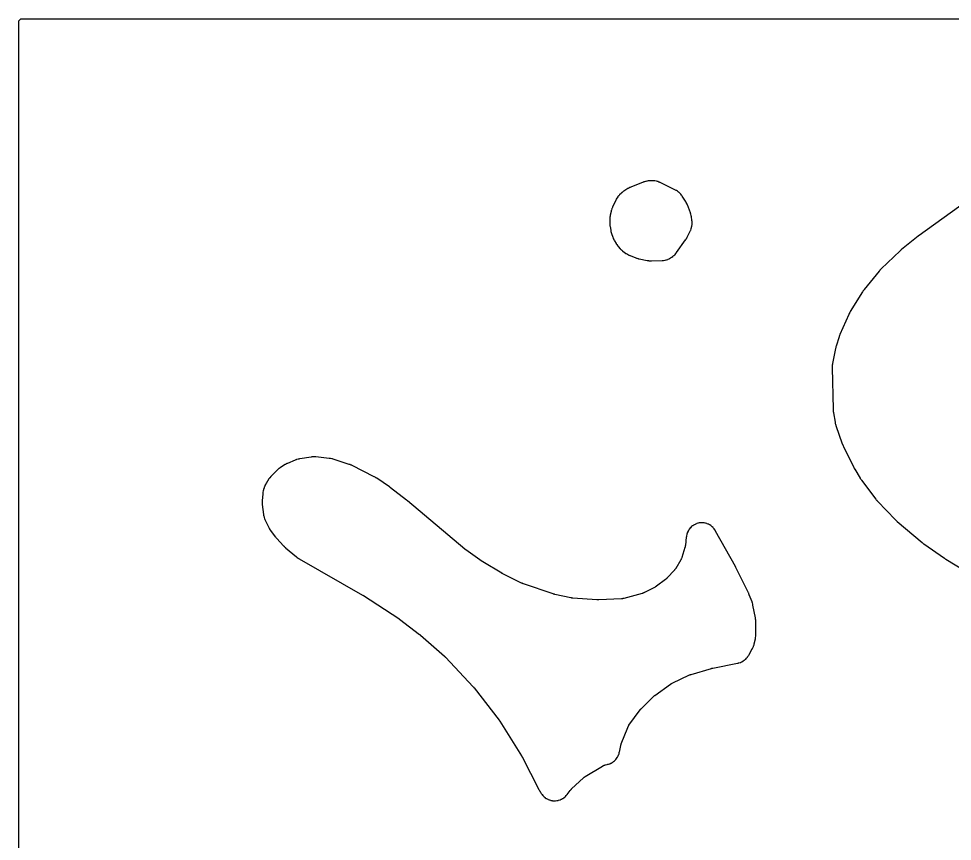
# Model space of a CAD drawing. Header units: millimetres. Extents: x 0 to 300, y 0 to 300.
# Drawn here: x -0.1 to 150, y 167.9 to 300.1 of the extents above; entities that cross this region are included whole.
import ezdxf

# ---------------------------------------------------------------- set-up
doc = ezdxf.new("R2010")
doc.units = ezdxf.units.MM
doc.layers.add('CUT', color=7, linetype='CONTINUOUS')

msp = doc.modelspace()

# ---------------------------------------------------------------- linework, layer by layer
at = {"layer": 'CUT'}
for points in [[(-0.0625, 1.4375), (-0.0625, 298.5625), (-0.0625, 299.4478), (-0.0589, 299.5212), (-0.0503, 299.5794), (-0.036, 299.6365), (-0.0162, 299.6918), (0.009, 299.745), (0.0392, 299.7954), (0.0743, 299.8427), (0.1137, 299.8863), (0.1573, 299.9257), (0.2046, 299.9608), (0.255, 299.991), (0.3082, 300.0162), (0.3635, 300.036), (0.4206, 300.0503), (0.4788, 300.0589), (0.5522, 300.0625), (1.4375, 300.0625), (2.5582, 300.0625), (140.0684, 300.0625), (193.3882, 300.0625)], [(152.3427, 270.7534), (144.6547, 265.2386), (144.6483, 265.2339), (144.604, 265.2013), (144.5972, 265.1962), (144.5426, 265.1547), (144.536, 265.1496), (144.4933, 265.1162), (144.4863, 265.1107), (141.8488, 262.9854), (141.8389, 262.9772), (141.7747, 262.9232), (141.7649, 262.9148), (141.6858, 262.8452), (141.6762, 262.8366), (141.6145, 262.7799), (141.6051, 262.771), (138.5794, 259.8703), (138.566, 259.8571), (138.4806, 259.77), (138.4677, 259.7564), (138.3641, 259.6437), (138.3516, 259.6297), (138.2718, 259.5374), (138.2598, 259.523), (135.8378, 256.5361), (135.8263, 256.5215), (135.7527, 256.4248), (135.7417, 256.4097), (135.6532, 256.2856), (135.6426, 256.2703), (135.5753, 256.1692), (135.5652, 256.1535), (133.6051, 253.0044), (133.5941, 252.9861), (133.5252, 252.8661), (133.515, 252.8474), (133.4339, 252.6939), (133.4243, 252.6749), (133.3641, 252.5503), (133.3551, 252.531), (131.9398, 249.3164), (131.9333, 249.3012), (131.8926, 249.2012), (131.8865, 249.1857), (131.8389, 249.0589), (131.8332, 249.0432), (131.7981, 248.9412), (131.7929, 248.9254), (131.3303, 247.451), (131.3259, 247.4361), (131.2981, 247.3388), (131.294, 247.3238), (131.2623, 247.2009), (131.2587, 247.1858), (131.236, 247.0872), (131.2327, 247.072), (130.743, 244.6594), (130.7399, 244.643), (130.7212, 244.5359), (130.7186, 244.5194), (130.7092, 244.4548), (130.7053, 244.4215), (130.686, 244.2051), (130.684, 244.1717), (130.6819, 244.1065), (130.6815, 244.0897), (130.681, 243.981), (130.6811, 243.9643), (130.833, 237.3117), (130.8339, 237.2897), (130.8424, 237.1467), (130.8441, 237.1247), (130.8614, 236.9458), (130.8639, 236.9239), (130.8829, 236.7819), (130.8863, 236.7601), (131.1497, 235.2239), (131.1519, 235.2117), (131.1673, 235.1322), (131.1698, 235.12), (131.18, 235.0724), (131.1857, 235.0481), (131.2262, 234.8914), (131.2329, 234.8674), (131.2471, 234.8209), (131.2508, 234.809), (131.2759, 234.732), (131.2799, 234.7202), (132.3193, 231.7431), (132.3256, 231.726), (132.3681, 231.6153), (132.3749, 231.5984), (132.4324, 231.4612), (132.4397, 231.4445), (132.4888, 231.3366), (132.4966, 231.3201), (134.1449, 227.9726), (134.151, 227.9605), (134.1916, 227.8826), (134.198, 227.8707), (134.2511, 227.7739), (134.2578, 227.7622), (134.3019, 227.6861), (134.3088, 227.6745), (135.1945, 226.2223), (135.2025, 226.2097), (135.2551, 226.128), (135.2634, 226.1155), (135.332, 226.0147), (135.3406, 226.0024), (135.3973, 225.9235), (135.4061, 225.9114), (137.7021, 222.8749), (137.7128, 222.8611), (137.7839, 222.7726), (137.7951, 222.7591), (137.8875, 222.6507), (137.899, 222.6375), (137.9751, 222.5533), (137.987, 222.5405), (140.8672, 219.5336), (140.8782, 219.5223), (140.951, 219.4503), (140.9623, 219.4393), (141.056, 219.3512), (141.0677, 219.3406), (141.1441, 219.2724), (141.156, 219.2621), (145.1422, 215.892), (145.153, 215.8832), (145.2232, 215.8265), (145.2341, 215.8179), (145.3239, 215.7488), (145.335, 215.7405), (145.4078, 215.6872), (145.4191, 215.6791), (148.7305, 213.3683), (148.738, 213.3632), (148.7907, 213.3276), (148.7989, 213.3222), (148.8652, 213.279), (148.8733, 213.2738), (148.9263, 213.2404), (148.935, 213.235), (162.55, 204.9887)]]:
    msp.add_lwpolyline(points, dxfattribs=at)
for points in [[(95.4263, 264.9616), (95.4621, 264.8627), (95.4678, 264.8476), (95.4909, 264.7889), (95.5035, 264.7591), (95.5907, 264.5679), (95.6049, 264.5389), (95.6342, 264.483), (95.6419, 264.4687), (95.6931, 264.3769), (95.7012, 264.3629), (95.9609, 263.9257), (95.9681, 263.9138), (96.0162, 263.8369), (96.0238, 263.8252), (96.0538, 263.7797), (96.0696, 263.7567), (96.1762, 263.6102), (96.1932, 263.588), (96.2272, 263.5455), (96.2361, 263.5347), (96.2944, 263.4653), (96.3035, 263.4547), (96.6242, 263.0905), (96.6365, 263.077), (96.7176, 262.9904), (96.7302, 262.9772), (96.7804, 262.9268), (96.807, 262.9017), (96.9841, 262.7441), (97.0121, 262.7207), (97.068, 262.6767), (97.0825, 262.6656), (97.178, 262.5952), (97.1929, 262.5846), (97.5507, 262.3369), (97.5653, 262.3271), (97.6613, 262.2647), (97.6762, 262.2553), (97.7349, 262.2196), (97.7656, 262.2022), (97.9677, 262.0949), (97.9993, 262.0793), (98.0618, 262.0507), (98.0779, 262.0436), (98.1834, 261.9991), (98.1997, 261.9924), (99.1308, 261.6308), (99.1431, 261.6262), (99.2229, 261.5971), (99.2353, 261.5928), (99.2836, 261.5764), (99.3086, 261.5686), (99.4717, 261.5211), (99.497, 261.5143), (99.5466, 261.5022), (99.5593, 261.4992), (99.6423, 261.4808), (99.6551, 261.4782), (100.9624, 261.2184), (100.979, 261.2154), (101.0867, 261.1971), (101.1034, 261.1945), (101.1683, 261.1853), (101.2018, 261.1816), (101.4194, 261.1633), (101.453, 261.1614), (101.5186, 261.1595), (101.5354, 261.1593), (101.6447, 261.1593), (101.6615, 261.1596), (103.3528, 261.2072), (103.3682, 261.2078), (103.4679, 261.2132), (103.4832, 261.2142), (103.543, 261.2189), (103.5736, 261.2221), (103.7688, 261.2478), (103.8292, 261.2589), (104.0182, 261.3038), (104.0772, 261.321), (104.2606, 261.3849), (104.3175, 261.4081), (104.4934, 261.4905), (104.5476, 261.5193), (104.7165, 261.6206), (104.7424, 261.6371), (104.7922, 261.6706), (104.8048, 261.6793), (104.8863, 261.7371), (104.8987, 261.7461), (105.0689, 261.8737), (105.0811, 261.883), (105.1593, 261.9448), (105.1712, 261.9544), (105.2172, 261.9927), (105.2403, 262.0129), (105.3847, 262.1461), (105.4276, 262.1899), (105.5576, 262.3371), (105.5773, 262.3606), (105.6146, 262.4075), (105.624, 262.4196), (105.6841, 262.4991), (105.6932, 262.5114), (107.1404, 264.5329), (107.1473, 264.5428), (107.1914, 264.6071), (107.1981, 264.617), (107.2239, 264.6563), (107.2367, 264.6766), (107.317, 264.8103), (107.329, 264.8311), (107.3515, 264.8722), (107.3572, 264.8828), (107.3933, 264.952), (107.3988, 264.9627), (107.874, 265.9188), (107.8803, 265.9318), (107.9201, 266.017), (107.9261, 266.0302), (107.9487, 266.082), (107.9597, 266.1088), (108.0259, 266.282), (108.0439, 266.337), (108.0924, 266.5135), (108.105, 266.5699), (108.1368, 266.7527), (108.141, 266.7813), (108.148, 266.8374), (108.1496, 266.8518), (108.1589, 266.9454), (108.1602, 266.9598), (108.1652, 267.0263), (108.1662, 267.0423), (108.1713, 267.1465), (108.1718, 267.1626), (108.1732, 267.2252), (108.173, 267.2573), (108.1664, 267.4657), (108.1646, 267.4977), (108.1592, 267.5601), (108.1577, 267.5761), (108.146, 267.6797), (108.144, 267.6957), (108.0734, 268.2013), (108.0708, 268.2181), (108.0524, 268.3273), (108.0493, 268.344), (108.0364, 268.4092), (108.0289, 268.4425), (107.9737, 268.6567), (107.9642, 268.6894), (107.944, 268.7527), (107.9386, 268.7689), (107.9019, 268.8733), (107.8961, 268.8893), (107.4125, 270.1516), (107.4069, 270.1659), (107.3688, 270.2581), (107.3628, 270.2722), (107.3385, 270.327), (107.3253, 270.3548), (107.2353, 270.5327), (107.2208, 270.5598), (107.191, 270.6118), (107.1832, 270.625), (107.1315, 270.7104), (107.1234, 270.7234), (106.5884, 271.557), (106.5809, 271.5684), (106.5313, 271.642), (106.5236, 271.6532), (106.4927, 271.6968), (106.4764, 271.7187), (106.3689, 271.8568), (106.3334, 271.8983), (106.2154, 272.0243), (106.1763, 272.0625), (106.0473, 272.1772), (106.0049, 272.2117), (105.866, 272.3142), (105.8206, 272.3446), (105.6709, 272.4354), (105.6473, 272.449), (105.6004, 272.4746), (105.5884, 272.481), (105.5095, 272.5217), (105.4973, 272.5278), (103.0244, 273.7346), (103.0114, 273.7407), (102.9262, 273.7798), (102.913, 273.7857), (102.8613, 273.8079), (102.8345, 273.8187), (102.6614, 273.8834), (102.6064, 273.901), (102.4303, 273.9481), (102.3739, 273.9604), (102.1941, 273.9904), (102.1368, 273.9972), (101.9524, 274.01), (101.9236, 274.0113), (101.8673, 274.0125), (101.8529, 274.0126), (101.7591, 274.0124), (101.7447, 274.0122), (101.306, 274.0004), (101.2927, 273.9999), (101.2065, 273.9957), (101.1932, 273.9949), (101.1415, 273.9912), (101.1151, 273.9887), (100.946, 273.9692), (100.8936, 273.9607), (100.7292, 273.9267), (100.6777, 273.9137), (100.5147, 273.8647), (100.4895, 273.8564), (100.4405, 273.8393), (100.428, 273.8348), (100.3472, 273.8045), (100.3348, 273.7997), (98.332, 272.9978), (98.3206, 272.9931), (98.2467, 272.9617), (98.2354, 272.9568), (98.1913, 272.937), (98.169, 272.9264), (98.0254, 272.8547), (98.0035, 272.8432), (97.9612, 272.8198), (97.9505, 272.8138), (97.881, 272.7735), (97.8704, 272.7672), (97.3533, 272.4534), (97.3396, 272.4448), (97.2513, 272.3878), (97.2378, 272.3789), (97.1857, 272.3433), (97.1595, 272.3243), (96.9927, 272.1966), (96.9675, 272.1763), (96.9195, 272.1352), (96.9074, 272.1246), (96.8294, 272.0541), (96.8175, 272.0431), (96.5102, 271.7503), (96.5001, 271.7405), (96.4356, 271.6761), (96.4258, 271.666), (96.3879, 271.6264), (96.369, 271.6057), (96.2509, 271.47), (96.2161, 271.426), (96.1127, 271.2818), (96.0821, 271.2348), (95.9914, 271.0795), (95.9778, 271.0549), (95.9524, 271.0064), (95.946, 270.9939), (95.9056, 270.9121), (95.8996, 270.8995), (95.3722, 269.7657), (95.3651, 269.7497), (95.3201, 269.6451), (95.3134, 269.6289), (95.2883, 269.5654), (95.2763, 269.5325), (95.2051, 269.3164), (95.1951, 269.2828), (95.1775, 269.2168), (95.1732, 269.1998), (95.1472, 269.089), (95.1434, 269.0719), (95.0282, 268.5088), (95.0257, 268.4958), (95.0103, 268.4112), (95.0081, 268.3981), (95, 268.3471), (94.9964, 268.3209), (94.977, 268.15), (94.9745, 268.1237), (94.9709, 268.0721), (94.9702, 268.0589), (94.9661, 267.973), (94.9656, 267.9597), (94.9487, 267.2905), (94.9485, 267.2755), (94.9485, 267.1782), (94.9486, 267.1632), (94.9501, 267.1047), (94.9516, 267.0748), (94.9661, 266.8807), (94.969, 266.8509), (94.9763, 266.7928), (94.9783, 266.778), (94.9928, 266.6817), (94.9953, 266.6669), (95.1003, 266.071), (95.1045, 266.0496), (95.1342, 265.9106), (95.1392, 265.8893), (95.1828, 265.7164), (95.1886, 265.6953), (95.2284, 265.5589), (95.2349, 265.538), (95.421, 264.9769)], [(39.4761, 219.6607), (39.5021, 219.5991), (39.5091, 219.5835), (39.5555, 219.4822), (39.5628, 219.4667), (40.1258, 218.3247), (40.1322, 218.312), (40.1751, 218.23), (40.1819, 218.2174), (40.2088, 218.1687), (40.2232, 218.1441), (40.3204, 217.9867), (40.336, 217.9628), (40.3674, 217.9169), (40.3756, 217.9052), (40.4297, 217.8301), (40.4382, 217.8186), (41.1839, 216.8336), (41.1929, 216.822), (41.2525, 216.7472), (41.2618, 216.7358), (41.3388, 216.6438), (41.3484, 216.6326), (41.4116, 216.5608), (41.4214, 216.5499), (42.4919, 215.3917), (42.5047, 215.3782), (42.5893, 215.2922), (42.6025, 215.2792), (42.712, 215.1746), (42.7256, 215.162), (42.8153, 215.0813), (42.8293, 215.0691), (44.5687, 213.6012), (44.5792, 213.5925), (44.6484, 213.5368), (44.6591, 213.5283), (44.7014, 213.4958), (44.7235, 213.4796), (44.8689, 213.378), (44.8917, 213.3628), (44.9368, 213.3343), (44.9484, 213.3271), (45.0245, 213.2814), (45.0363, 213.2744), (55.22, 207.4596), (55.2248, 207.4568), (55.2362, 207.4502), (55.241, 207.4474), (55.2526, 207.4406), (55.2586, 207.437), (55.2724, 207.4288), (55.2783, 207.4252), (55.2851, 207.4211), (55.291, 207.4174), (55.3047, 207.409), (55.3098, 207.4058), (55.3208, 207.3988), (55.3365, 207.3887), (55.3434, 207.3842), (61.0157, 203.6662), (61.0207, 203.6629), (61.0322, 203.6553), (61.0371, 203.652), (61.0488, 203.6441), (61.0548, 203.64), (61.0687, 203.6304), (61.0747, 203.6263), (61.0816, 203.6215), (61.0875, 203.6173), (61.1014, 203.6075), (61.1073, 203.6033), (61.1103, 203.6011), (61.1172, 203.596), (61.1334, 203.5841), (61.1403, 203.579), (64.3772, 201.1447), (64.3829, 201.1404), (64.3962, 201.1303), (64.4019, 201.1259), (64.4153, 201.1155), (64.4222, 201.11), (64.4382, 201.0973), (64.4451, 201.0918), (64.4529, 201.0855), (64.4597, 201.0799), (64.4756, 201.0669), (64.4823, 201.0612), (64.4857, 201.0584), (64.4936, 201.0516), (64.512, 201.0358), (64.5199, 201.0289), (68.3825, 197.6217), (68.3905, 197.6146), (68.4091, 197.5978), (68.417, 197.5906), (68.4265, 197.5818), (68.4343, 197.5745), (68.4523, 197.5574), (68.46, 197.55), (68.4688, 197.5415), (68.4764, 197.534), (68.4941, 197.5164), (68.5016, 197.5089), (68.5108, 197.4996), (68.5182, 197.4919), (68.5354, 197.474), (68.5428, 197.4662), (72.9761, 192.7364), (72.9833, 192.7285), (73.0001, 192.7102), (73.0073, 192.7023), (73.016, 192.6925), (73.023, 192.6845), (73.0394, 192.6658), (73.0464, 192.6577), (73.0543, 192.6483), (73.0612, 192.6402), (73.0771, 192.621), (73.0839, 192.6128), (73.0921, 192.6027), (73.0988, 192.5944), (73.1143, 192.5748), (73.1208, 192.5664), (77.1424, 187.3652), (77.1492, 187.3564), (77.1648, 187.3357), (77.1714, 187.3268), (77.1794, 187.3159), (77.1859, 187.3069), (77.201, 187.2859), (77.2074, 187.2768), (77.2147, 187.2663), (77.2209, 187.2572), (77.2355, 187.2358), (77.2417, 187.2266), (77.2491, 187.2153), (77.2552, 187.206), (77.2692, 187.1842), (77.2751, 187.1749), (80.7475, 181.6314), (80.7524, 181.6234), (80.7639, 181.6047), (80.7688, 181.5966), (80.7747, 181.5867), (80.7795, 181.5786), (80.7906, 181.5596), (80.7953, 181.5515), (80.8007, 181.542), (80.8053, 181.5338), (80.816, 181.5146), (80.8205, 181.5063), (80.826, 181.4962), (80.8304, 181.4879), (80.8407, 181.4685), (80.845, 181.4601), (83.5501, 176.2111), (83.557, 176.1982), (83.6028, 176.1144), (83.61, 176.1016), (83.6701, 175.9978), (83.6776, 175.9852), (83.7275, 175.9037), (83.7353, 175.8913), (83.9289, 175.5917), (83.9372, 175.5792), (83.9924, 175.4984), (84.001, 175.486), (84.0354, 175.4384), (84.0536, 175.4144), (84.174, 175.2637), (84.2138, 175.2186), (84.3469, 175.0826), (84.3911, 175.0418), (84.5371, 174.9198), (84.5851, 174.8836), (84.7426, 174.7769), (84.7941, 174.7457), (84.9614, 174.6552), (85.0157, 174.6293), (85.1913, 174.5561), (85.248, 174.5358), (85.43, 174.4806), (85.4884, 174.466), (85.6751, 174.4293), (85.7346, 174.4206), (85.924, 174.4028), (85.9842, 174.4002), (86.1744, 174.4014), (86.2345, 174.4048), (86.4236, 174.4251), (86.4831, 174.4345), (86.6692, 174.4736), (86.7274, 174.4889), (86.9088, 174.5465), (86.9651, 174.5676), (87.1398, 174.643), (87.1937, 174.6696), (87.3599, 174.7622), (87.411, 174.794), (87.5671, 174.9028), (87.6147, 174.9396), (87.7591, 175.0635), (87.8028, 175.1049), (87.9359, 175.2445), (87.9561, 175.2668), (87.9944, 175.3113), (88.0041, 175.3228), (88.0661, 175.3984), (88.0755, 175.4102), (88.5987, 176.0825), (88.6032, 176.0882), (88.6136, 176.1015), (88.6156, 176.1039), (88.6365, 176.1291), (88.6792, 176.1789), (88.6941, 176.1958), (88.7157, 176.2185), (88.774, 176.2774), (88.7995, 176.3022), (90.7137, 178.0901), (90.7224, 178.0981), (90.7343, 178.1089), (90.77, 178.1397), (90.8307, 178.1893), (90.858, 178.2108), (90.8861, 178.2312), (90.9507, 178.276), (90.9901, 178.3019), (91.0036, 178.3102), (91.0136, 178.3164), (93.7897, 179.9869), (93.8, 179.9929), (93.8139, 180.001), (93.8556, 180.024), (93.9054, 180.0496), (93.9805, 180.084), (94.0546, 180.1139), (94.1333, 180.1415), (94.1886, 180.1581), (94.2354, 180.1707), (94.2507, 180.1745), (94.2623, 180.1772), (94.5205, 180.236), (94.5343, 180.2393), (94.6237, 180.2619), (94.6374, 180.2656), (94.6908, 180.2804), (94.7179, 180.2886), (94.8906, 180.3456), (94.9436, 180.3659), (95.1078, 180.4379), (95.1586, 180.4631), (95.3153, 180.5502), (95.3635, 180.5801), (95.5113, 180.6817), (95.5565, 180.716), (95.694, 180.8311), (95.7357, 180.8695), (95.8618, 180.9971), (95.8997, 181.0393), (96.0131, 181.1781), (96.0469, 181.2237), (96.1467, 181.3727), (96.176, 181.4213), (96.2613, 181.579), (96.2859, 181.6301), (96.3559, 181.7952), (96.3756, 181.8484), (96.4305, 182.0217), (96.4384, 182.049), (96.4526, 182.1025), (96.4561, 182.1163), (96.4776, 182.2059), (96.4807, 182.2197), (96.7061, 183.2667), (96.7081, 183.2757), (96.7113, 183.2898), (96.7169, 183.313), (96.7248, 183.3439), (96.7322, 183.3713), (96.7384, 183.393), (96.7421, 183.4053), (96.7435, 183.4099), (96.752, 183.4365), (96.7718, 183.4952), (96.7844, 183.5302), (96.7889, 183.5419), (96.7923, 183.5506), (97.8352, 186.1822), (97.8387, 186.1908), (97.8441, 186.2042), (97.8535, 186.2262), (97.8664, 186.2555), (97.8782, 186.2814), (97.8799, 186.285), (97.9027, 186.3295), (97.9355, 186.3893), (97.9686, 186.4449), (97.9934, 186.4833), (98.0147, 186.5148), (98.0218, 186.5248), (98.0272, 186.5324), (99.8224, 189.0164), (99.8279, 189.024), (99.8366, 189.0357), (99.8511, 189.0548), (99.8709, 189.0802), (99.8889, 189.1025), (99.9034, 189.1199), (99.9118, 189.1298), (99.915, 189.1335), (99.9336, 189.1546), (99.9758, 189.2007), (100.0016, 189.2279), (100.0106, 189.2369), (100.0172, 189.2435), (101.955, 191.1542), (101.9602, 191.1593), (101.9724, 191.1711), (101.9746, 191.1732), (101.9988, 191.1956), (102.0479, 191.2396), (102.065, 191.2545), (102.0895, 191.2742), (102.1554, 191.3253), (102.1841, 191.3466), (104.6868, 193.1307), (104.6951, 193.1365), (104.708, 193.1455), (104.7293, 193.1599), (104.7579, 193.1786), (104.7838, 193.1949), (104.8046, 193.2075), (104.8165, 193.2146), (104.821, 193.2172), (104.8472, 193.232), (104.906, 193.2639), (104.9416, 193.2822), (104.9538, 193.2881), (104.9629, 193.2924), (107.7661, 194.6154), (107.7725, 194.6184), (107.7873, 194.6252), (107.79, 194.6265), (107.8191, 194.6392), (107.8777, 194.6636), (107.8979, 194.6717), (107.9264, 194.6819), (108.0024, 194.7076), (108.0352, 194.718), (111.2661, 195.6746), (111.2764, 195.6776), (111.3004, 195.6844), (111.3108, 195.6873), (111.3232, 195.6906), (111.3335, 195.6933), (111.3575, 195.6995), (111.3678, 195.7021), (111.3798, 195.705), (111.3901, 195.7075), (111.4144, 195.7132), (111.4248, 195.7155), (111.4375, 195.7183), (111.4479, 195.7205), (111.4723, 195.7256), (111.4827, 195.7277), (115.4711, 196.5071), (115.4861, 196.5103), (115.5839, 196.532), (115.5989, 196.5355), (115.6573, 196.5501), (115.687, 196.5583), (115.8758, 196.6158), (115.9338, 196.6368), (116.1132, 196.7123), (116.1687, 196.7391), (116.3395, 196.8327), (116.3919, 196.865), (116.5522, 196.9756), (116.6011, 197.0131), (116.7492, 197.1395), (116.7939, 197.1819), (116.9302, 197.3248), (116.9508, 197.3476), (116.99, 197.3933), (116.9999, 197.4051), (117.0632, 197.4826), (117.0728, 197.4947), (117.0758, 197.4985), (117.0822, 197.5069), (117.1262, 197.5659), (117.1327, 197.5748), (117.1609, 197.614), (117.1741, 197.6332), (117.2541, 197.7541), (117.2661, 197.773), (117.2862, 197.8062), (117.2916, 197.8153), (117.3284, 197.8781), (117.3343, 197.8884), (117.8551, 198.8205), (117.862, 198.8332), (117.9057, 198.916), (117.9123, 198.9288), (117.9374, 198.9793), (117.9496, 199.0054), (118.0238, 199.1746), (118.0444, 199.2285), (118.102, 199.404), (118.1104, 199.4316), (118.1254, 199.4859), (118.129, 199.4998), (118.1518, 199.5908), (118.1551, 199.6048), (118.3382, 200.4192), (118.3416, 200.4355), (118.3624, 200.5419), (118.3654, 200.5583), (118.3761, 200.6224), (118.3807, 200.6555), (118.4044, 200.8708), (118.4072, 200.904), (118.4107, 200.969), (118.4114, 200.9857), (118.4143, 201.094), (118.4145, 201.1107), (118.4118, 203.2097), (118.4116, 203.2241), (118.4093, 203.3177), (118.4087, 203.3321), (118.4059, 203.3883), (118.4038, 203.417), (118.3857, 203.6032), (118.3822, 203.6318), (118.374, 203.6875), (118.3718, 203.7017), (118.356, 203.794), (118.3534, 203.8081), (117.9561, 205.8376), (117.9535, 205.8503), (117.9355, 205.9328), (117.9326, 205.9455), (117.9207, 205.9948), (117.914, 206.0199), (117.8674, 206.1822), (117.8597, 206.207), (117.8435, 206.2552), (117.8393, 206.2674), (117.8107, 206.3469), (117.8062, 206.3591), (117.3638, 207.5114), (117.3587, 207.5242), (117.3247, 207.607), (117.3193, 207.6197), (117.2743, 207.7226), (117.2686, 207.7352), (117.2309, 207.8163), (117.2249, 207.8287), (115.2194, 211.8933), (115.216, 211.8999), (115.1927, 211.9458), (115.189, 211.9528), (115.1592, 212.0097), (115.1555, 212.0165), (115.1313, 212.0611), (115.1273, 212.0684), (111.9489, 217.74), (111.9417, 217.7526), (111.8935, 217.8338), (111.886, 217.8462), (111.8559, 217.8943), (111.8399, 217.9186), (111.7336, 218.0714), (111.6981, 218.1174), (111.5792, 218.2574), (111.5395, 218.2997), (111.4076, 218.4275), (111.364, 218.4659), (111.2203, 218.5803), (111.1732, 218.6142), (111.0192, 218.7142), (110.969, 218.7434), (110.806, 218.8281), (110.7532, 218.8523), (110.5829, 218.9208), (110.528, 218.9398), (110.3518, 218.9915), (110.2953, 219.0051), (110.1149, 219.0395), (110.0574, 219.0476), (109.8745, 219.0644), (109.8165, 219.0669), (109.6329, 219.0659), (109.5749, 219.0628), (109.3922, 219.0441), (109.3348, 219.0354), (109.1548, 218.9991), (109.0985, 218.9849), (108.9228, 218.9313), (108.8681, 218.9117), (108.6985, 218.8415), (108.6459, 218.8167), (108.4839, 218.7303), (108.434, 218.7006), (108.281, 218.599), (108.2343, 218.5645), (108.0918, 218.4486), (108.0486, 218.4098), (107.9181, 218.2807), (107.8788, 218.2379), (107.7614, 218.0967), (107.7264, 218.0503), (107.6232, 217.8985), (107.5929, 217.8489), (107.5048, 217.6878), (107.4794, 217.6355), (107.4073, 217.4666), (107.3872, 217.4122), (107.3317, 217.2371), (107.3169, 217.1809), (107.2781, 216.9988), (107.2728, 216.9703), (107.2637, 216.9143), (107.2615, 216.8999), (107.2486, 216.8064), (107.2468, 216.792), (107.0898, 215.4077), (107.0886, 215.3971), (107.0865, 215.3807), (107.0827, 215.3537), (107.0771, 215.3175), (107.0715, 215.2855), (107.0666, 215.2602), (107.0637, 215.2458), (107.0625, 215.2404), (107.0554, 215.2093), (107.0383, 215.1404), (107.0271, 215.0993), (107.023, 215.0855), (107.0199, 215.0753), (106.5313, 213.5078), (106.5272, 213.495), (106.5216, 213.4779), (106.5034, 213.4276), (106.4706, 213.3446), (106.4553, 213.3082), (106.4383, 213.2726), (106.3983, 213.1929), (106.3728, 213.1458), (106.3638, 213.1302), (106.357, 213.1186), (105.5338, 211.7457), (105.528, 211.7362), (105.5201, 211.7234), (105.4958, 211.686), (105.4538, 211.6248), (105.4347, 211.5981), (105.4146, 211.5721), (105.3681, 211.5142), (105.3394, 211.4801), (105.3294, 211.4689), (105.322, 211.4606), (104.1756, 210.2003), (104.1681, 210.1921), (104.1579, 210.1811), (104.1268, 210.1494), (104.0736, 210.0977), (104.0497, 210.0753), (104.0249, 210.0538), (103.9681, 210.0062), (103.9333, 209.9786), (103.9213, 209.9695), (103.9124, 209.9629), (102.471, 208.9004), (102.4653, 208.8962), (102.4519, 208.8866), (102.4494, 208.8848), (102.4231, 208.8665), (102.3697, 208.8309), (102.3512, 208.819), (102.3249, 208.8033), (102.2546, 208.763), (102.224, 208.7464), (100.5182, 207.8574), (100.5073, 207.8518), (100.4927, 207.8444), (100.4489, 207.8238), (100.3752, 207.7915), (100.3423, 207.7779), (100.3088, 207.7655), (100.2326, 207.7392), (100.1865, 207.7247), (100.1708, 207.7202), (100.1591, 207.7169), (97.2175, 206.9176), (97.2057, 206.9145), (97.1899, 206.9104), (97.1426, 206.8996), (97.0632, 206.8837), (97.028, 206.8774), (96.9925, 206.8725), (96.9121, 206.863), (96.8638, 206.8586), (96.8474, 206.8576), (96.8353, 206.8569), (93.1771, 206.6756), (93.1633, 206.6751), (93.1311, 206.674), (93.1173, 206.6736), (93.1005, 206.6733), (93.0867, 206.6731), (93.0545, 206.673), (93.0407, 206.6731), (93.0248, 206.6733), (93.011, 206.6735), (92.9788, 206.6744), (92.965, 206.6749), (92.9481, 206.6756), (92.9344, 206.6763), (92.9022, 206.6782), (92.8884, 206.6791), (89.0225, 206.9627), (89.0072, 206.964), (88.9713, 206.9672), (88.956, 206.9687), (88.9373, 206.9708), (88.9219, 206.9725), (88.8862, 206.977), (88.8709, 206.9791), (88.8534, 206.9816), (88.8382, 206.9839), (88.8026, 206.9896), (88.7874, 206.9921), (88.7689, 206.9954), (88.7537, 206.9983), (88.7184, 207.0052), (88.7033, 207.0083), (86.0985, 207.5645), (86.0855, 207.5673), (86.0554, 207.5742), (86.0425, 207.5773), (86.0267, 207.5811), (86.0139, 207.5844), (85.9839, 207.5922), (85.9711, 207.5956), (85.9564, 207.5997), (85.9436, 207.6033), (85.9139, 207.612), (85.9012, 207.6158), (85.8857, 207.6206), (85.8731, 207.6246), (85.8436, 207.6341), (85.831, 207.6383), (81.0505, 209.2667), (81.0369, 209.2715), (81.0052, 209.2828), (80.9917, 209.2878), (80.9753, 209.294), (80.9619, 209.2992), (80.9306, 209.3115), (80.9172, 209.3169), (80.902, 209.3233), (80.8887, 209.3289), (80.8579, 209.3422), (80.8447, 209.348), (80.8287, 209.3553), (80.8156, 209.3613), (80.7852, 209.3756), (80.7722, 209.3819), (77.7571, 210.862), (77.7483, 210.8664), (77.7277, 210.8768), (77.7189, 210.8813), (77.7082, 210.8868), (77.6995, 210.8914), (77.6792, 210.9023), (77.6705, 210.907), (77.6605, 210.9124), (77.6518, 210.9172), (77.6318, 210.9285), (77.6232, 210.9333), (77.6127, 210.9394), (77.6042, 210.9443), (77.5843, 210.956), (77.5759, 210.9611), (74.5637, 212.7836), (74.5583, 212.7869), (74.5457, 212.7947), (74.5403, 212.798), (74.5275, 212.8061), (74.5209, 212.8102), (74.5055, 212.82), (74.499, 212.8242), (74.4914, 212.8291), (74.4849, 212.8334), (74.4697, 212.8434), (74.4632, 212.8478), (74.4599, 212.85), (74.4522, 212.8552), (74.4345, 212.8674), (74.4269, 212.8727), (71.8331, 214.6988), (71.825, 214.7045), (71.8063, 214.718), (71.7984, 214.7238), (71.7888, 214.7308), (71.7809, 214.7367), (71.7627, 214.7505), (71.7549, 214.7564), (71.7459, 214.7633), (71.7382, 214.7694), (71.7202, 214.7836), (71.7125, 214.7897), (71.7032, 214.7972), (71.6956, 214.8034), (71.6779, 214.818), (71.6703, 214.8243), (62.4316, 222.6187), (62.4266, 222.6229), (62.3917, 222.6517), (62.3863, 222.6561), (62.3424, 222.6915), (62.337, 222.6957), (62.302, 222.7233), (62.2963, 222.7278), (59.7154, 224.7092), (59.7088, 224.7142), (59.6624, 224.7488), (59.6552, 224.7541), (59.5968, 224.7963), (59.5897, 224.8014), (59.5431, 224.8341), (59.5354, 224.8394), (57.4991, 226.2203), (57.4835, 226.2305), (57.381, 226.2955), (57.3651, 226.3052), (57.234, 226.3827), (57.2178, 226.3919), (57.1114, 226.4504), (57.0949, 226.4591), (53.5491, 228.2664), (53.5382, 228.2718), (53.467, 228.3063), (53.456, 228.3115), (53.4127, 228.3314), (53.3904, 228.3411), (53.244, 228.4013), (53.2213, 228.4101), (53.1766, 228.4264), (53.1651, 228.4305), (53.0902, 228.4561), (53.0786, 228.4599), (50.4868, 229.2873), (50.4721, 229.2917), (50.3766, 229.3196), (50.3619, 229.3236), (50.3041, 229.3389), (50.2743, 229.3459), (50.0797, 229.3868), (50.0496, 229.3923), (49.9906, 229.4016), (49.9754, 229.4038), (49.8768, 229.4167), (49.8616, 229.4185), (47.7023, 229.6459), (47.6894, 229.6471), (47.6055, 229.6541), (47.5926, 229.655), (47.5421, 229.6582), (47.5162, 229.6592), (47.3502, 229.6623), (47.2984, 229.661), (47.1328, 229.6498), (47.107, 229.6474), (47.0567, 229.6418), (47.0438, 229.6403), (46.9604, 229.6291), (46.9476, 229.6273), (45.1048, 229.341), (45.0868, 229.3379), (44.9706, 229.3162), (44.9527, 229.3126), (44.8834, 229.2975), (44.8481, 229.2887), (44.6207, 229.2244), (44.586, 229.2134), (44.519, 229.19), (44.5019, 229.1838), (44.3915, 229.1414), (44.3746, 229.1346), (43.1458, 228.6197), (43.1335, 228.6144), (43.0535, 228.5787), (43.0413, 228.5731), (42.9937, 228.5506), (42.9696, 228.5386), (42.815, 228.4567), (42.7915, 228.4436), (42.7461, 228.417), (42.7346, 228.41), (42.6601, 228.364), (42.6487, 228.3567), (41.9515, 227.9035), (41.9391, 227.8952), (41.8591, 227.8404), (41.8469, 227.8318), (41.7997, 227.7977), (41.776, 227.7796), (41.6248, 227.6584), (41.602, 227.6392), (41.5585, 227.6005), (41.5474, 227.5905), (41.4765, 227.5244), (41.4657, 227.5141), (40.6133, 226.6787), (40.6009, 226.6662), (40.5217, 226.5839), (40.5097, 226.5711), (40.4637, 226.5203), (40.4408, 226.4936), (40.2976, 226.316), (40.2764, 226.288), (40.2366, 226.2322), (40.2266, 226.2177), (40.163, 226.1229), (40.1534, 226.1081), (39.6963, 225.3809), (39.6893, 225.3696), (39.6451, 225.2957), (39.6384, 225.2843), (39.6128, 225.2392), (39.6002, 225.2159), (39.5229, 225.0646), (39.5008, 225.0164), (39.4371, 224.8589), (39.4277, 224.8341), (39.4104, 224.7853), (39.4061, 224.7728), (39.3792, 224.691), (39.3752, 224.6783), (39.2982, 224.4259), (39.2935, 224.4098), (39.2646, 224.3047), (39.2604, 224.2884), (39.2448, 224.2249), (39.2377, 224.1921), (39.1978, 223.9778), (39.1926, 223.9447), (39.1842, 223.8798), (39.1823, 223.8631), (39.1714, 223.7546), (39.1699, 223.7379), (39.0863, 222.5854), (39.0855, 222.5714), (39.081, 222.4801), (39.0805, 222.466), (39.0791, 222.4111), (39.079, 222.3829), (39.0829, 222.2002), (39.0842, 222.1721), (39.0879, 222.1173), (39.089, 222.1033), (39.0974, 222.0123), (39.0989, 221.9983), (39.2811, 220.4227), (39.2833, 220.4057), (39.2992, 220.2954), (39.3019, 220.2785), (39.3134, 220.2126), (39.3202, 220.179), (39.3702, 219.9652), (39.3896, 219.8994), (39.4636, 219.6927)]]:
    msp.add_lwpolyline(points, close=True, dxfattribs=at)

doc.saveas('drawing.dxf')
